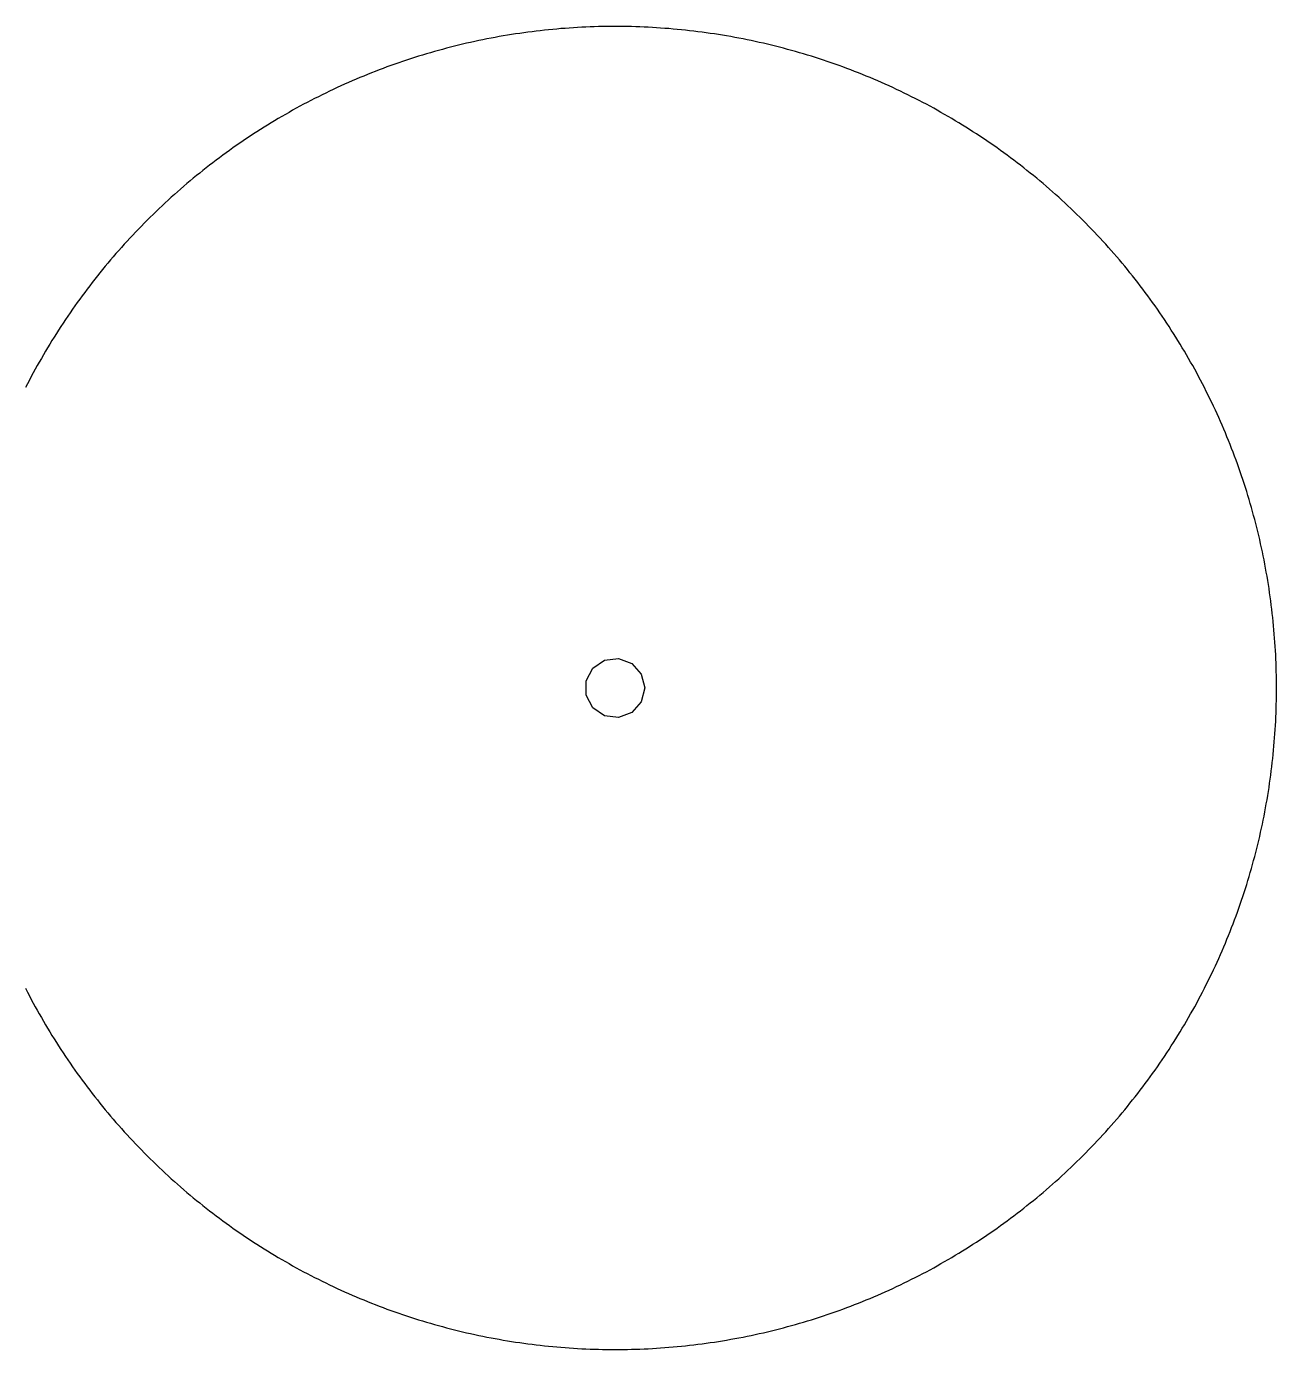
# Model space of a CAD drawing. Header units: metres. Extents: x -80 to 260, y -90 to 270.
# Drawn here: x 89.9 to 260, y -90 to 90 of the extents above; entities that cross this region are included whole.
import ezdxf

# ---------------------------------------------------------------- set-up
doc = ezdxf.new("R2010")
doc.units = ezdxf.units.M

msp = doc.modelspace()

# ---------------------------------------------------------------- linework, layer by layer
for p, q in [((170, 90), (169.435, 89.9982)), ((170.565, 89.9982), (170, 90)), ((152.581, 88.2981), (152.026, 88.187)), ((153.136, 88.4058), (152.581, 88.2981)), ((153.691, 88.5101), (153.136, 88.4058)), ((154.248, 88.6108), (153.691, 88.5101)), ((154.805, 88.708), (154.248, 88.6108)), ((155.363, 88.8017), (154.805, 88.708)), ((155.921, 88.8919), (155.363, 88.8017)), ((156.48, 88.9787), (155.921, 88.8919)), ((157.039, 89.0618), (156.48, 88.9787)), ((157.599, 89.1415), (157.039, 89.0618)), ((158.159, 89.2177), (157.599, 89.1415)), ((158.72, 89.2903), (158.159, 89.2177)), ((159.281, 89.3594), (158.72, 89.2903)), ((159.843, 89.425), (159.281, 89.3594)), ((160.405, 89.4871), (159.843, 89.425)), ((160.967, 89.5456), (160.405, 89.4871)), ((161.53, 89.6006), (160.967, 89.5456)), ((162.093, 89.652), (161.53, 89.6006)), ((162.657, 89.6999), (162.093, 89.652)), ((163.221, 89.7443), (162.657, 89.6999)), ((163.785, 89.7851), (163.221, 89.7443)), ((164.349, 89.8224), (163.785, 89.7851)), ((164.913, 89.8561), (164.349, 89.8224)), ((165.478, 89.8863), (164.913, 89.8561)), ((166.043, 89.913), (165.478, 89.8863)), ((166.608, 89.9361), (166.043, 89.913)), ((167.173, 89.9556), (166.608, 89.9361)), ((167.738, 89.9716), (167.173, 89.9556)), ((168.304, 89.984), (167.738, 89.9716)), ((168.869, 89.9929), (168.304, 89.984)), ((169.435, 89.9982), (168.869, 89.9929)), ((171.131, 89.9929), (170.565, 89.9982)), ((171.696, 89.984), (171.131, 89.9929)), ((172.262, 89.9716), (171.696, 89.984)), ((172.827, 89.9556), (172.262, 89.9716)), ((173.392, 89.9361), (172.827, 89.9556)), ((173.957, 89.913), (173.392, 89.9361)), ((174.522, 89.8863), (173.957, 89.913)), ((175.087, 89.8561), (174.522, 89.8863)), ((175.651, 89.8224), (175.087, 89.8561)), ((176.215, 89.7851), (175.651, 89.8224)), ((176.779, 89.7443), (176.215, 89.7851)), ((177.343, 89.6999), (176.779, 89.7443)), ((177.907, 89.652), (177.343, 89.6999)), ((178.47, 89.6006), (177.907, 89.652)), ((179.033, 89.5456), (178.47, 89.6006)), ((179.595, 89.4871), (179.033, 89.5456)), ((180.157, 89.425), (179.595, 89.4871)), ((180.719, 89.3594), (180.157, 89.425)), ((181.28, 89.2903), (180.719, 89.3594)), ((181.841, 89.2177), (181.28, 89.2903)), ((182.401, 89.1415), (181.841, 89.2177)), ((182.961, 89.0618), (182.401, 89.1415)), ((183.52, 88.9787), (182.961, 89.0618)), ((184.079, 88.8919), (183.52, 88.9787)), ((184.637, 88.8017), (184.079, 88.8919)), ((185.195, 88.708), (184.637, 88.8017)), ((185.752, 88.6108), (185.195, 88.708)), ((186.309, 88.5101), (185.752, 88.6108)), ((186.864, 88.4058), (186.309, 88.5101)), ((187.419, 88.2981), (186.864, 88.4058)), ((187.974, 88.187), (187.419, 88.2981)), ((144.891, 86.4264), (144.348, 86.267)), ((145.434, 86.5825), (144.891, 86.4264)), ((145.979, 86.7351), (145.434, 86.5825)), ((146.524, 86.8843), (145.979, 86.7351)), ((147.071, 87.0301), (146.524, 86.8843)), ((147.618, 87.1725), (147.071, 87.0301)), ((148.166, 87.3114), (147.618, 87.1725)), ((148.715, 87.4469), (148.166, 87.3114)), ((149.265, 87.5789), (148.715, 87.4469)), ((149.816, 87.7074), (149.265, 87.5789)), ((150.367, 87.8325), (149.816, 87.7074)), ((150.919, 87.9541), (150.367, 87.8325)), ((151.472, 88.0723), (150.919, 87.9541)), ((152.026, 88.187), (151.472, 88.0723)), ((188.528, 88.0723), (187.974, 88.187)), ((189.081, 87.9541), (188.528, 88.0723)), ((189.633, 87.8325), (189.081, 87.9541)), ((190.184, 87.7074), (189.633, 87.8325)), ((190.735, 87.5789), (190.184, 87.7074)), ((191.285, 87.4469), (190.735, 87.5789)), ((191.834, 87.3114), (191.285, 87.4469)), ((192.382, 87.1725), (191.834, 87.3114)), ((192.929, 87.0301), (192.382, 87.1725)), ((193.476, 86.8843), (192.929, 87.0301)), ((194.021, 86.7351), (193.476, 86.8843)), ((194.566, 86.5825), (194.021, 86.7351)), ((195.109, 86.4264), (194.566, 86.5825)), ((195.652, 86.267), (195.109, 86.4264)), ((139.514, 84.6793), (138.982, 84.486)), ((140.046, 84.8691), (139.514, 84.6793)), ((140.58, 85.0557), (140.046, 84.8691)), ((141.115, 85.2388), (140.58, 85.0557)), ((141.651, 85.4186), (141.115, 85.2388)), ((142.188, 85.5951), (141.651, 85.4186)), ((142.727, 85.7681), (142.188, 85.5951)), ((143.266, 85.9378), (142.727, 85.7681)), ((143.807, 86.1041), (143.266, 85.9378)), ((144.348, 86.267), (143.807, 86.1041)), ((196.193, 86.1041), (195.652, 86.267)), ((196.734, 85.9378), (196.193, 86.1041)), ((197.273, 85.7681), (196.734, 85.9378)), ((197.812, 85.5951), (197.273, 85.7681)), ((198.349, 85.4186), (197.812, 85.5951)), ((198.885, 85.2388), (198.349, 85.4186)), ((199.42, 85.0557), (198.885, 85.2388)), ((199.954, 84.8691), (199.42, 85.0557)), ((200.486, 84.6793), (199.954, 84.8691)), ((201.018, 84.486), (200.486, 84.6793)), ((134.776, 82.8209), (134.257, 82.5979)), ((135.297, 83.0405), (134.776, 82.8209)), ((135.82, 83.2569), (135.297, 83.0405)), ((136.344, 83.4701), (135.82, 83.2569)), ((136.869, 83.6799), (136.344, 83.4701)), ((137.395, 83.8864), (136.869, 83.6799)), ((137.923, 84.0896), (137.395, 83.8864)), ((138.452, 84.2895), (137.923, 84.0896)), ((138.982, 84.486), (138.452, 84.2895)), ((201.548, 84.2895), (201.018, 84.486)), ((202.077, 84.0896), (201.548, 84.2895)), ((202.605, 83.8864), (202.077, 84.0896)), ((203.131, 83.6799), (202.605, 83.8864)), ((203.656, 83.4701), (203.131, 83.6799)), ((204.18, 83.2569), (203.656, 83.4701)), ((204.703, 83.0405), (204.18, 83.2569)), ((205.224, 82.8209), (204.703, 83.0405)), ((205.743, 82.5979), (205.224, 82.8209)), ((131.169, 81.192), (130.66, 80.9465)), ((131.68, 81.4344), (131.169, 81.192)), ((132.192, 81.6736), (131.68, 81.4344)), ((132.706, 81.9095), (132.192, 81.6736)), ((133.222, 82.1422), (132.706, 81.9095)), ((133.738, 82.3717), (133.222, 82.1422)), ((134.257, 82.5979), (133.738, 82.3717)), ((206.262, 82.3717), (205.743, 82.5979)), ((206.778, 82.1422), (206.262, 82.3717)), ((207.294, 81.9095), (206.778, 82.1422)), ((207.808, 81.6736), (207.294, 81.9095)), ((208.32, 81.4344), (207.808, 81.6736)), ((208.831, 81.192), (208.32, 81.4344)), ((209.34, 80.9465), (208.831, 81.192)), ((127.637, 79.4062), (127.139, 79.1385)), ((128.136, 79.6708), (127.637, 79.4062)), ((128.638, 79.9323), (128.136, 79.6708)), ((129.141, 80.1906), (128.638, 79.9323)), ((129.646, 80.4457), (129.141, 80.1906)), ((130.152, 80.6977), (129.646, 80.4457)), ((130.66, 80.9465), (130.152, 80.6977)), ((209.848, 80.6977), (209.34, 80.9465)), ((210.354, 80.4457), (209.848, 80.6977)), ((210.859, 80.1906), (210.354, 80.4457)), ((211.362, 79.9323), (210.859, 80.1906)), ((211.864, 79.6708), (211.362, 79.9323)), ((212.363, 79.4062), (211.864, 79.6708)), ((212.861, 79.1385), (212.363, 79.4062)), ((124.186, 77.4668), (123.7, 77.1774)), ((124.674, 77.7531), (124.186, 77.4668)), ((125.163, 78.0364), (124.674, 77.7531)), ((125.655, 78.3165), (125.163, 78.0364)), ((126.147, 78.5936), (125.655, 78.3165)), ((126.642, 78.8676), (126.147, 78.5936)), ((127.139, 79.1385), (126.642, 78.8676)), ((213.358, 78.8676), (212.861, 79.1385)), ((213.853, 78.5936), (213.358, 78.8676)), ((214.345, 78.3165), (213.853, 78.5936)), ((214.837, 78.0364), (214.345, 78.3165)), ((215.326, 77.7531), (214.837, 78.0364)), ((215.814, 77.4668), (215.326, 77.7531)), ((216.3, 77.1774), (215.814, 77.4668)), ((121.299, 75.685), (120.825, 75.3775)), ((121.776, 75.9895), (121.299, 75.685)), ((122.254, 76.291), (121.776, 75.9895)), ((122.734, 76.5895), (122.254, 76.291)), ((123.216, 76.885), (122.734, 76.5895)), ((123.7, 77.1774), (123.216, 76.885)), ((216.784, 76.885), (216.3, 77.1774)), ((217.266, 76.5895), (216.784, 76.885)), ((217.746, 76.291), (217.266, 76.5895)), ((218.224, 75.9895), (217.746, 76.291)), ((218.701, 75.685), (218.224, 75.9895)), ((219.175, 75.3775), (218.701, 75.685)), ((118.946, 74.1179), (118.481, 73.7957)), ((119.413, 74.4372), (118.946, 74.1179)), ((119.881, 74.7536), (119.413, 74.4372)), ((120.352, 75.067), (119.881, 74.7536)), ((120.825, 75.3775), (120.352, 75.067)), ((219.648, 75.067), (219.175, 75.3775)), ((220.119, 74.7536), (219.648, 75.067)), ((220.587, 74.4372), (220.119, 74.7536)), ((221.054, 74.1179), (220.587, 74.4372)), ((221.519, 73.7957), (221.054, 74.1179)), ((116.189, 72.141), (115.736, 71.8015)), ((116.643, 72.4777), (116.189, 72.141)), ((117.099, 72.8115), (116.643, 72.4777)), ((117.558, 73.1425), (117.099, 72.8115)), ((118.018, 73.4705), (117.558, 73.1425)), ((118.481, 73.7957), (118.018, 73.4705)), ((221.982, 73.4705), (221.519, 73.7957)), ((222.442, 73.1425), (221.982, 73.4705)), ((222.901, 72.8115), (222.442, 73.1425)), ((223.357, 72.4777), (222.901, 72.8115)), ((223.811, 72.141), (223.357, 72.4777)), ((224.264, 71.8015), (223.811, 72.141)), ((113.949, 70.4152), (113.508, 70.0616)), ((114.393, 70.7659), (113.949, 70.4152)), ((114.838, 71.1139), (114.393, 70.7659)), ((115.286, 71.4591), (114.838, 71.1139)), ((115.736, 71.8015), (115.286, 71.4591)), ((224.714, 71.4591), (224.264, 71.8015)), ((225.162, 71.1139), (224.714, 71.4591)), ((225.607, 70.7659), (225.162, 71.1139)), ((226.051, 70.4152), (225.607, 70.7659)), ((226.492, 70.0616), (226.051, 70.4152)), ((111.765, 68.6198), (111.335, 68.2526)), ((112.197, 68.9844), (111.765, 68.6198)), ((112.632, 69.3462), (112.197, 68.9844)), ((113.069, 69.7053), (112.632, 69.3462)), ((113.508, 70.0616), (113.069, 69.7053)), ((226.931, 69.7053), (226.492, 70.0616)), ((227.368, 69.3462), (226.931, 69.7053)), ((227.803, 68.9844), (227.368, 69.3462)), ((228.235, 68.6198), (227.803, 68.9844)), ((228.665, 68.2526), (228.235, 68.6198)), ((109.638, 66.7567), (109.22, 66.3762)), ((110.059, 67.1347), (109.638, 66.7567)), ((110.482, 67.51), (110.059, 67.1347)), ((110.907, 67.8826), (110.482, 67.51)), ((111.335, 68.2526), (110.907, 67.8826)), ((229.093, 67.8826), (228.665, 68.2526)), ((229.518, 67.51), (229.093, 67.8826)), ((229.941, 67.1347), (229.518, 67.51)), ((230.362, 66.7567), (229.941, 67.1347)), ((230.78, 66.3762), (230.362, 66.7567)), ((107.571, 64.8278), (107.165, 64.4343)), ((107.98, 65.2188), (107.571, 64.8278)), ((108.391, 65.6072), (107.98, 65.2188)), ((108.804, 65.993), (108.391, 65.6072)), ((109.22, 66.3762), (108.804, 65.993)), ((231.196, 65.993), (230.78, 66.3762)), ((231.609, 65.6072), (231.196, 65.993)), ((232.02, 65.2188), (231.609, 65.6072)), ((232.429, 64.8278), (232.02, 65.2188)), ((232.835, 64.4343), (232.429, 64.8278)), ((105.962, 63.2385), (105.566, 62.8349)), ((106.36, 63.6396), (105.962, 63.2385)), ((106.762, 64.0382), (106.36, 63.6396)), ((107.165, 64.4343), (106.762, 64.0382)), ((233.238, 64.0382), (232.835, 64.4343)), ((233.64, 63.6396), (233.238, 64.0382)), ((234.038, 63.2385), (233.64, 63.6396)), ((234.434, 62.8349), (234.038, 63.2385)), ((104.393, 61.6092), (104.007, 61.1958)), ((104.781, 62.0202), (104.393, 61.6092)), ((105.172, 62.4288), (104.781, 62.0202)), ((105.566, 62.8349), (105.172, 62.4288)), ((234.828, 62.4288), (234.434, 62.8349)), ((235.219, 62.0202), (234.828, 62.4288)), ((235.607, 61.6092), (235.219, 62.0202)), ((235.993, 61.1958), (235.607, 61.6092)), ((102.49, 59.5181), (102.117, 59.0927)), ((102.865, 59.9411), (102.49, 59.5181)), ((103.243, 60.3617), (102.865, 59.9411)), ((103.624, 60.7799), (103.243, 60.3617)), ((104.007, 61.1958), (103.624, 60.7799)), ((236.376, 60.7799), (235.993, 61.1958)), ((236.757, 60.3617), (236.376, 60.7799)), ((237.135, 59.9411), (236.757, 60.3617)), ((237.51, 59.5181), (237.135, 59.9411)), ((237.883, 59.0927), (237.51, 59.5181)), ((101.016, 57.8027), (100.654, 57.3681)), ((101.38, 58.235), (101.016, 57.8027)), ((101.747, 58.665), (101.38, 58.235)), ((102.117, 59.0927), (101.747, 58.665)), ((238.253, 58.665), (237.883, 59.0927)), ((238.62, 58.235), (238.253, 58.665)), ((238.984, 57.8027), (238.62, 58.235)), ((239.346, 57.3681), (238.984, 57.8027)), ((99.5848, 56.0509), (99.2341, 55.6074)), ((99.9384, 56.4922), (99.5848, 56.0509)), ((100.295, 56.9313), (99.9384, 56.4922)), ((100.654, 57.3681), (100.295, 56.9313)), ((239.705, 56.9313), (239.346, 57.3681)), ((240.062, 56.4922), (239.705, 56.9313)), ((240.415, 56.0509), (240.062, 56.4922)), ((240.766, 55.6074), (240.415, 56.0509)), ((98.1985, 54.2637), (97.859, 53.8114)), ((98.5409, 54.7137), (98.1985, 54.2637)), ((98.8861, 55.1616), (98.5409, 54.7137)), ((99.2341, 55.6074), (98.8861, 55.1616)), ((241.114, 55.1616), (240.766, 55.6074)), ((241.459, 54.7137), (241.114, 55.1616)), ((241.801, 54.2637), (241.459, 54.7137)), ((242.141, 53.8114), (241.801, 54.2637)), ((96.8575, 52.4421), (96.5295, 51.9815)), ((97.1885, 52.9007), (96.8575, 52.4421)), ((97.5223, 53.3571), (97.1885, 52.9007)), ((97.859, 53.8114), (97.5223, 53.3571)), ((242.478, 53.3571), (242.141, 53.8114)), ((242.812, 52.9007), (242.478, 53.3571)), ((243.142, 52.4421), (242.812, 52.9007)), ((243.471, 51.9815), (243.142, 52.4421)), ((95.5628, 50.5875), (95.2464, 50.1188)), ((95.8821, 51.0542), (95.5628, 50.5875)), ((96.2043, 51.5189), (95.8821, 51.0542)), ((96.5295, 51.9815), (96.2043, 51.5189)), ((243.796, 51.5189), (243.471, 51.9815)), ((244.118, 51.0542), (243.796, 51.5189)), ((244.437, 50.5875), (244.118, 51.0542)), ((244.754, 50.1188), (244.437, 50.5875)), ((94.315, 48.7009), (94.0105, 48.2244)), ((94.6225, 49.1755), (94.315, 48.7009)), ((94.933, 49.6481), (94.6225, 49.1755)), ((95.2464, 50.1188), (94.933, 49.6481)), ((245.067, 49.6481), (244.754, 50.1188)), ((245.378, 49.1755), (245.067, 49.6481)), ((245.685, 48.7009), (245.378, 49.1755)), ((245.99, 48.2244), (245.685, 48.7009)), ((93.4105, 47.2657), (93.115, 46.7836)), ((93.709, 47.746), (93.4105, 47.2657)), ((94.0105, 48.2244), (93.709, 47.746)), ((246.291, 47.746), (245.99, 48.2244)), ((246.589, 47.2657), (246.291, 47.746)), ((246.885, 46.7836), (246.589, 47.2657)), ((92.2469, 45.3261), (91.9636, 44.8367)), ((92.5332, 45.8137), (92.2469, 45.3261)), ((92.8226, 46.2995), (92.5332, 45.8137)), ((93.115, 46.7836), (92.8226, 46.2995)), ((247.177, 46.2995), (246.885, 46.7836)), ((247.467, 45.8137), (247.177, 46.2995)), ((247.753, 45.3261), (247.467, 45.8137)), ((248.036, 44.8367), (247.753, 45.3261)), ((91.1324, 43.3578), (90.8615, 42.8614)), ((91.4064, 43.8525), (91.1324, 43.3578)), ((91.6835, 44.3455), (91.4064, 43.8525)), ((91.9636, 44.8367), (91.6835, 44.3455)), ((248.317, 44.3455), (248.036, 44.8367)), ((248.594, 43.8525), (248.317, 44.3455)), ((248.868, 43.3578), (248.594, 43.8525)), ((249.138, 42.8614), (248.868, 43.3578)), ((90.3292, 41.8636), (90.0677, 41.3622)), ((90.5938, 42.3633), (90.3292, 41.8636)), ((90.8615, 42.8614), (90.5938, 42.3633)), ((249.406, 42.3633), (249.138, 42.8614)), ((249.671, 41.8636), (249.406, 42.3633)), ((249.932, 41.3622), (249.671, 41.8636)), ((90.0677, 41.3622), (89.8094, 40.8591)), ((250.191, 40.8591), (249.932, 41.3622)), ((250.446, 40.3545), (250.191, 40.8591)), ((250.698, 39.8482), (250.446, 40.3545)), ((250.946, 39.3404), (250.698, 39.8482)), ((251.192, 38.831), (250.946, 39.3404)), ((251.434, 38.3201), (251.192, 38.831)), ((251.674, 37.8077), (251.434, 38.3201)), ((251.91, 37.2938), (251.674, 37.8077)), ((252.142, 36.7784), (251.91, 37.2938)), ((252.372, 36.2616), (252.142, 36.7784)), ((252.598, 35.7433), (252.372, 36.2616)), ((252.821, 35.2236), (252.598, 35.7433)), ((253.041, 34.7025), (252.821, 35.2236)), ((253.257, 34.1801), (253.041, 34.7025)), ((253.47, 33.6563), (253.257, 34.1801)), ((253.68, 33.1312), (253.47, 33.6563)), ((253.886, 32.6048), (253.68, 33.1312)), ((254.09, 32.0771), (253.886, 32.6048)), ((254.289, 31.5481), (254.09, 32.0771)), ((254.486, 31.0179), (254.289, 31.5481)), ((254.679, 30.4864), (254.486, 31.0179)), ((254.869, 29.9538), (254.679, 30.4864)), ((255.056, 29.4199), (254.869, 29.9538)), ((255.239, 28.8849), (255.056, 29.4199)), ((255.419, 28.3488), (255.239, 28.8849)), ((255.595, 27.8115), (255.419, 28.3488)), ((255.768, 27.2732), (255.595, 27.8115)), ((255.938, 26.7337), (255.768, 27.2732)), ((256.104, 26.1933), (255.938, 26.7337)), ((256.267, 25.6517), (256.104, 26.1933)), ((256.426, 25.1092), (256.267, 25.6517)), ((256.582, 24.5657), (256.426, 25.1092)), ((256.735, 24.0212), (256.582, 24.5657)), ((256.884, 23.4757), (256.735, 24.0212)), ((257.03, 22.9294), (256.884, 23.4757)), ((257.172, 22.3821), (257.03, 22.9294)), ((257.311, 21.8339), (257.172, 22.3821)), ((257.447, 21.2849), (257.311, 21.8339)), ((257.579, 20.735), (257.447, 21.2849)), ((257.707, 20.1844), (257.579, 20.735)), ((257.833, 19.6329), (257.707, 20.1844)), ((257.954, 19.0806), (257.833, 19.6329)), ((258.072, 18.5276), (257.954, 19.0806)), ((258.187, 17.9739), (258.072, 18.5276)), ((258.298, 17.4194), (258.187, 17.9739)), ((258.406, 16.8643), (258.298, 17.4194)), ((258.51, 16.3085), (258.406, 16.8643)), ((258.611, 15.7521), (258.51, 16.3085)), ((258.708, 15.195), (258.611, 15.7521)), ((258.802, 14.6373), (258.708, 15.195)), ((258.892, 14.0791), (258.802, 14.6373)), ((258.979, 13.5203), (258.892, 14.0791)), ((259.062, 12.961), (258.979, 13.5203)), ((259.142, 12.4011), (259.062, 12.961)), ((259.218, 11.8408), (259.142, 12.4011)), ((259.29, 11.28), (259.218, 11.8408)), ((259.359, 10.7187), (259.29, 11.28)), ((259.425, 10.1571), (259.359, 10.7187)), ((259.487, 9.595), (259.425, 10.1571)), ((259.546, 9.03255), (259.487, 9.595)), ((259.601, 8.46974), (259.546, 9.03255)), ((259.652, 7.9066), (259.601, 8.46974)), ((259.7, 7.34315), (259.652, 7.9066)), ((259.744, 6.7794), (259.7, 7.34315)), ((259.785, 6.21539), (259.744, 6.7794)), ((259.822, 5.65114), (259.785, 6.21539)), ((259.856, 5.08665), (259.822, 5.65114)), ((166.969, 2.68564), (168.564, 3.7868)), ((168.564, 3.7868), (170.488, 4.02046)), ((170.488, 4.02046), (172.301, 3.33308)), ((259.886, 4.52199), (259.856, 5.08665)), ((259.913, 3.95712), (259.886, 4.52199)), ((259.936, 3.39211), (259.913, 3.95712)), ((166.068, 0.969223), (166.969, 2.68564)), ((172.301, 3.33308), (173.586, 1.88213)), ((173.586, 1.88213), (174.05, 0)), ((259.956, 2.82697), (259.936, 3.39211)), ((259.972, 2.2617), (259.956, 2.82697)), ((259.984, 1.69635), (259.972, 2.2617)), ((166.068, -0.969223), (166.068, 0.969223)), ((174.05, 0), (173.586, -1.88213)), ((259.993, 1.13094), (259.984, 1.69635)), ((259.998, 0.565475), (259.993, 1.13094)), ((260, 0), (259.998, 0.565475)), ((259.998, -0.565475), (260, 0)), ((166.969, -2.68564), (166.068, -0.969223)), ((259.972, -2.2617), (259.984, -1.69635)), ((259.984, -1.69635), (259.993, -1.13094)), ((259.993, -1.13094), (259.998, -0.565475)), ((168.564, -3.7868), (166.969, -2.68564)), ((172.301, -3.33308), (170.488, -4.02046)), ((173.586, -1.88213), (172.301, -3.33308)), ((259.913, -3.95712), (259.936, -3.39211)), ((259.936, -3.39211), (259.956, -2.82697)), ((259.956, -2.82697), (259.972, -2.2617)), ((170.488, -4.02046), (168.564, -3.7868)), ((259.822, -5.65114), (259.856, -5.08665)), ((259.856, -5.08665), (259.886, -4.52199)), ((259.886, -4.52199), (259.913, -3.95712)), ((259.7, -7.34315), (259.744, -6.7794)), ((259.744, -6.7794), (259.785, -6.21539)), ((259.785, -6.21539), (259.822, -5.65114)), ((259.546, -9.03255), (259.601, -8.46974)), ((259.601, -8.46974), (259.652, -7.9066)), ((259.652, -7.9066), (259.7, -7.34315)), ((259.29, -11.28), (259.359, -10.7187)), ((259.359, -10.7187), (259.425, -10.1571)), ((259.425, -10.1571), (259.487, -9.595)), ((259.487, -9.595), (259.546, -9.03255)), ((259.062, -12.961), (259.142, -12.4011)), ((259.142, -12.4011), (259.218, -11.8408)), ((259.218, -11.8408), (259.29, -11.28)), ((258.802, -14.6373), (258.892, -14.0791)), ((258.892, -14.0791), (258.979, -13.5203)), ((258.979, -13.5203), (259.062, -12.961)), ((258.51, -16.3085), (258.611, -15.7521)), ((258.611, -15.7521), (258.708, -15.195)), ((258.708, -15.195), (258.802, -14.6373)), ((258.072, -18.5276), (258.187, -17.9739)), ((258.187, -17.9739), (258.298, -17.4194)), ((258.298, -17.4194), (258.406, -16.8643)), ((258.406, -16.8643), (258.51, -16.3085)), ((257.707, -20.1844), (257.833, -19.6329)), ((257.833, -19.6329), (257.954, -19.0806)), ((257.954, -19.0806), (258.072, -18.5276)), ((257.311, -21.8339), (257.447, -21.2849)), ((257.447, -21.2849), (257.579, -20.735)), ((257.579, -20.735), (257.707, -20.1844)), ((256.884, -23.4757), (257.03, -22.9294)), ((257.03, -22.9294), (257.172, -22.3821)), ((257.172, -22.3821), (257.311, -21.8339)), ((256.267, -25.6517), (256.426, -25.1092)), ((256.426, -25.1092), (256.582, -24.5657)), ((256.582, -24.5657), (256.735, -24.0212)), ((256.735, -24.0212), (256.884, -23.4757)), ((255.768, -27.2732), (255.938, -26.7337)), ((255.938, -26.7337), (256.104, -26.1933)), ((256.104, -26.1933), (256.267, -25.6517)), ((255.239, -28.8849), (255.419, -28.3488)), ((255.419, -28.3488), (255.595, -27.8115)), ((255.595, -27.8115), (255.768, -27.2732)), ((254.486, -31.0179), (254.679, -30.4864)), ((254.679, -30.4864), (254.869, -29.9538)), ((254.869, -29.9538), (255.056, -29.4199)), ((255.056, -29.4199), (255.239, -28.8849)), ((253.886, -32.6048), (254.09, -32.0771)), ((254.09, -32.0771), (254.289, -31.5481)), ((254.289, -31.5481), (254.486, -31.0179)), ((253.041, -34.7025), (253.257, -34.1801)), ((253.257, -34.1801), (253.47, -33.6563)), ((253.47, -33.6563), (253.68, -33.1312)), ((253.68, -33.1312), (253.886, -32.6048)), ((252.372, -36.2616), (252.598, -35.7433)), ((252.598, -35.7433), (252.821, -35.2236)), ((252.821, -35.2236), (253.041, -34.7025)), ((251.674, -37.8077), (251.91, -37.2938)), ((251.91, -37.2938), (252.142, -36.7784)), ((252.142, -36.7784), (252.372, -36.2616)), ((250.698, -39.8482), (250.946, -39.3404)), ((250.946, -39.3404), (251.192, -38.831)), ((251.192, -38.831), (251.434, -38.3201)), ((251.434, -38.3201), (251.674, -37.8077)), ((89.8094, -40.8591), (90.0677, -41.3622)), ((90.0677, -41.3622), (90.3292, -41.8636)), ((249.671, -41.8636), (249.932, -41.3622)), ((249.932, -41.3622), (250.191, -40.8591)), ((250.191, -40.8591), (250.446, -40.3545)), ((250.446, -40.3545), (250.698, -39.8482)), ((90.3292, -41.8636), (90.5938, -42.3633)), ((90.5938, -42.3633), (90.8615, -42.8614)), ((90.8615, -42.8614), (91.1324, -43.3578)), ((248.868, -43.3578), (249.138, -42.8614)), ((249.138, -42.8614), (249.406, -42.3633)), ((249.406, -42.3633), (249.671, -41.8636)), ((91.1324, -43.3578), (91.4064, -43.8525)), ((91.4064, -43.8525), (91.6835, -44.3455)), ((91.6835, -44.3455), (91.9636, -44.8367)), ((91.9636, -44.8367), (92.2469, -45.3261)), ((247.753, -45.3261), (248.036, -44.8367)), ((248.036, -44.8367), (248.317, -44.3455)), ((248.317, -44.3455), (248.594, -43.8525)), ((248.594, -43.8525), (248.868, -43.3578)), ((92.2469, -45.3261), (92.5332, -45.8137)), ((92.5332, -45.8137), (92.8226, -46.2995)), ((92.8226, -46.2995), (93.115, -46.7836)), ((93.115, -46.7836), (93.4105, -47.2657)), ((246.589, -47.2657), (246.885, -46.7836)), ((246.885, -46.7836), (247.177, -46.2995)), ((247.177, -46.2995), (247.467, -45.8137)), ((247.467, -45.8137), (247.753, -45.3261)), ((93.4105, -47.2657), (93.709, -47.746)), ((93.709, -47.746), (94.0105, -48.2244)), ((94.0105, -48.2244), (94.315, -48.7009)), ((245.685, -48.7009), (245.99, -48.2244)), ((245.99, -48.2244), (246.291, -47.746)), ((246.291, -47.746), (246.589, -47.2657)), ((94.315, -48.7009), (94.6225, -49.1755)), ((94.6225, -49.1755), (94.933, -49.6481)), ((94.933, -49.6481), (95.2464, -50.1188)), ((95.2464, -50.1188), (95.5628, -50.5875)), ((244.437, -50.5875), (244.754, -50.1188)), ((244.754, -50.1188), (245.067, -49.6481)), ((245.067, -49.6481), (245.378, -49.1755)), ((245.378, -49.1755), (245.685, -48.7009)), ((95.5628, -50.5875), (95.8821, -51.0542)), ((95.8821, -51.0542), (96.2043, -51.5189)), ((96.2043, -51.5189), (96.5295, -51.9815)), ((96.5295, -51.9815), (96.8575, -52.4421)), ((243.142, -52.4421), (243.471, -51.9815)), ((243.471, -51.9815), (243.796, -51.5189)), ((243.796, -51.5189), (244.118, -51.0542)), ((244.118, -51.0542), (244.437, -50.5875)), ((96.8575, -52.4421), (97.1885, -52.9007)), ((97.1885, -52.9007), (97.5223, -53.3571)), ((97.5223, -53.3571), (97.859, -53.8114)), ((97.859, -53.8114), (98.1985, -54.2637)), ((241.801, -54.2637), (242.141, -53.8114)), ((242.141, -53.8114), (242.478, -53.3571)), ((242.478, -53.3571), (242.812, -52.9007)), ((242.812, -52.9007), (243.142, -52.4421)), ((98.1985, -54.2637), (98.5409, -54.7137)), ((98.5409, -54.7137), (98.8861, -55.1616)), ((98.8861, -55.1616), (99.2341, -55.6074)), ((99.2341, -55.6074), (99.5848, -56.0509)), ((240.415, -56.0509), (240.766, -55.6074)), ((240.766, -55.6074), (241.114, -55.1616)), ((241.114, -55.1616), (241.459, -54.7137)), ((241.459, -54.7137), (241.801, -54.2637)), ((99.5848, -56.0509), (99.9384, -56.4922)), ((99.9384, -56.4922), (100.295, -56.9313)), ((100.295, -56.9313), (100.654, -57.3681)), ((100.654, -57.3681), (101.016, -57.8027)), ((238.984, -57.8027), (239.346, -57.3681)), ((239.346, -57.3681), (239.705, -56.9313)), ((239.705, -56.9313), (240.062, -56.4922)), ((240.062, -56.4922), (240.415, -56.0509)), ((101.016, -57.8027), (101.38, -58.235)), ((101.38, -58.235), (101.747, -58.665)), ((101.747, -58.665), (102.117, -59.0927)), ((102.117, -59.0927), (102.49, -59.5181)), ((237.51, -59.5181), (237.883, -59.0927)), ((237.883, -59.0927), (238.253, -58.665)), ((238.253, -58.665), (238.62, -58.235)), ((238.62, -58.235), (238.984, -57.8027)), ((102.49, -59.5181), (102.865, -59.9411)), ((102.865, -59.9411), (103.243, -60.3617)), ((103.243, -60.3617), (103.624, -60.7799)), ((103.624, -60.7799), (104.007, -61.1958)), ((104.007, -61.1958), (104.393, -61.6092)), ((235.607, -61.6092), (235.993, -61.1958)), ((235.993, -61.1958), (236.376, -60.7799)), ((236.376, -60.7799), (236.757, -60.3617)), ((236.757, -60.3617), (237.135, -59.9411)), ((237.135, -59.9411), (237.51, -59.5181)), ((104.393, -61.6092), (104.781, -62.0202)), ((104.781, -62.0202), (105.172, -62.4288)), ((105.172, -62.4288), (105.566, -62.8349)), ((105.566, -62.8349), (105.962, -63.2385)), ((234.038, -63.2385), (234.434, -62.8349)), ((234.434, -62.8349), (234.828, -62.4288)), ((234.828, -62.4288), (235.219, -62.0202)), ((235.219, -62.0202), (235.607, -61.6092)), ((105.962, -63.2385), (106.36, -63.6396)), ((106.36, -63.6396), (106.762, -64.0382)), ((106.762, -64.0382), (107.165, -64.4343)), ((107.165, -64.4343), (107.571, -64.8278)), ((232.429, -64.8278), (232.835, -64.4343)), ((232.835, -64.4343), (233.238, -64.0382)), ((233.238, -64.0382), (233.64, -63.6396)), ((233.64, -63.6396), (234.038, -63.2385)), ((107.571, -64.8278), (107.98, -65.2188)), ((107.98, -65.2188), (108.391, -65.6072)), ((108.391, -65.6072), (108.804, -65.993)), ((108.804, -65.993), (109.22, -66.3762)), ((109.22, -66.3762), (109.638, -66.7567)), ((230.362, -66.7567), (230.78, -66.3762)), ((230.78, -66.3762), (231.196, -65.993)), ((231.196, -65.993), (231.609, -65.6072)), ((231.609, -65.6072), (232.02, -65.2188)), ((232.02, -65.2188), (232.429, -64.8278)), ((109.638, -66.7567), (110.059, -67.1347)), ((110.059, -67.1347), (110.482, -67.51)), ((110.482, -67.51), (110.907, -67.8826)), ((110.907, -67.8826), (111.335, -68.2526)), ((111.335, -68.2526), (111.765, -68.6198)), ((228.235, -68.6198), (228.665, -68.2526)), ((228.665, -68.2526), (229.093, -67.8826)), ((229.093, -67.8826), (229.518, -67.51)), ((229.518, -67.51), (229.941, -67.1347)), ((229.941, -67.1347), (230.362, -66.7567)), ((111.765, -68.6198), (112.197, -68.9844)), ((112.197, -68.9844), (112.632, -69.3462)), ((112.632, -69.3462), (113.069, -69.7053)), ((113.069, -69.7053), (113.508, -70.0616)), ((113.508, -70.0616), (113.949, -70.4152)), ((226.051, -70.4152), (226.492, -70.0616)), ((226.492, -70.0616), (226.931, -69.7053)), ((226.931, -69.7053), (227.368, -69.3462)), ((227.368, -69.3462), (227.803, -68.9844)), ((227.803, -68.9844), (228.235, -68.6198)), ((113.949, -70.4152), (114.393, -70.7659)), ((114.393, -70.7659), (114.838, -71.1139)), ((114.838, -71.1139), (115.286, -71.4591)), ((115.286, -71.4591), (115.736, -71.8015)), ((115.736, -71.8015), (116.189, -72.141)), ((223.811, -72.141), (224.264, -71.8015)), ((224.264, -71.8015), (224.714, -71.4591)), ((224.714, -71.4591), (225.162, -71.1139)), ((225.162, -71.1139), (225.607, -70.7659)), ((225.607, -70.7659), (226.051, -70.4152)), ((116.189, -72.141), (116.643, -72.4777)), ((116.643, -72.4777), (117.099, -72.8115)), ((117.099, -72.8115), (117.558, -73.1425)), ((117.558, -73.1425), (118.018, -73.4705)), ((118.018, -73.4705), (118.481, -73.7957)), ((118.481, -73.7957), (118.946, -74.1179)), ((221.054, -74.1179), (221.519, -73.7957)), ((221.519, -73.7957), (221.982, -73.4705)), ((221.982, -73.4705), (222.442, -73.1425)), ((222.442, -73.1425), (222.901, -72.8115)), ((222.901, -72.8115), (223.357, -72.4777)), ((223.357, -72.4777), (223.811, -72.141)), ((118.946, -74.1179), (119.413, -74.4372)), ((119.413, -74.4372), (119.881, -74.7536)), ((119.881, -74.7536), (120.352, -75.067)), ((120.352, -75.067), (120.825, -75.3775)), ((120.825, -75.3775), (121.299, -75.685)), ((218.701, -75.685), (219.175, -75.3775)), ((219.175, -75.3775), (219.648, -75.067)), ((219.648, -75.067), (220.119, -74.7536)), ((220.119, -74.7536), (220.587, -74.4372)), ((220.587, -74.4372), (221.054, -74.1179)), ((121.299, -75.685), (121.776, -75.9895)), ((121.776, -75.9895), (122.254, -76.291)), ((122.254, -76.291), (122.734, -76.5895)), ((122.734, -76.5895), (123.216, -76.885)), ((123.216, -76.885), (123.7, -77.1774)), ((123.7, -77.1774), (124.186, -77.4668)), ((215.814, -77.4668), (216.3, -77.1774)), ((216.3, -77.1774), (216.784, -76.885)), ((216.784, -76.885), (217.266, -76.5895)), ((217.266, -76.5895), (217.746, -76.291)), ((217.746, -76.291), (218.224, -75.9895)), ((218.224, -75.9895), (218.701, -75.685)), ((124.186, -77.4668), (124.674, -77.7531)), ((124.674, -77.7531), (125.163, -78.0364)), ((125.163, -78.0364), (125.655, -78.3165)), ((125.655, -78.3165), (126.147, -78.5936)), ((126.147, -78.5936), (126.642, -78.8676)), ((126.642, -78.8676), (127.139, -79.1385)), ((127.139, -79.1385), (127.637, -79.4062)), ((212.363, -79.4062), (212.861, -79.1385)), ((212.861, -79.1385), (213.358, -78.8676)), ((213.358, -78.8676), (213.853, -78.5936)), ((213.853, -78.5936), (214.345, -78.3165)), ((214.345, -78.3165), (214.837, -78.0364)), ((214.837, -78.0364), (215.326, -77.7531)), ((215.326, -77.7531), (215.814, -77.4668)), ((127.637, -79.4062), (128.136, -79.6708)), ((128.136, -79.6708), (128.638, -79.9323)), ((128.638, -79.9323), (129.141, -80.1906)), ((129.141, -80.1906), (129.646, -80.4457)), ((129.646, -80.4457), (130.152, -80.6977)), ((130.152, -80.6977), (130.66, -80.9465)), ((130.66, -80.9465), (131.169, -81.192)), ((208.831, -81.192), (209.34, -80.9465)), ((209.34, -80.9465), (209.848, -80.6977)), ((209.848, -80.6977), (210.354, -80.4457)), ((210.354, -80.4457), (210.859, -80.1906)), ((210.859, -80.1906), (211.362, -79.9323)), ((211.362, -79.9323), (211.864, -79.6708)), ((211.864, -79.6708), (212.363, -79.4062)), ((131.169, -81.192), (131.68, -81.4344)), ((131.68, -81.4344), (132.192, -81.6736)), ((132.192, -81.6736), (132.706, -81.9095)), ((132.706, -81.9095), (133.222, -82.1422)), ((133.222, -82.1422), (133.738, -82.3717)), ((133.738, -82.3717), (134.257, -82.5979)), ((134.257, -82.5979), (134.776, -82.8209)), ((205.224, -82.8209), (205.743, -82.5979)), ((205.743, -82.5979), (206.262, -82.3717)), ((206.262, -82.3717), (206.778, -82.1422)), ((206.778, -82.1422), (207.294, -81.9095)), ((207.294, -81.9095), (207.808, -81.6736)), ((207.808, -81.6736), (208.32, -81.4344)), ((208.32, -81.4344), (208.831, -81.192)), ((134.776, -82.8209), (135.297, -83.0405)), ((135.297, -83.0405), (135.82, -83.2569)), ((135.82, -83.2569), (136.344, -83.4701)), ((136.344, -83.4701), (136.869, -83.6799)), ((136.869, -83.6799), (137.395, -83.8864)), ((137.395, -83.8864), (137.923, -84.0896)), ((137.923, -84.0896), (138.452, -84.2895)), ((138.452, -84.2895), (138.982, -84.486)), ((138.982, -84.486), (139.514, -84.6793)), ((200.486, -84.6793), (201.018, -84.486)), ((201.018, -84.486), (201.548, -84.2895)), ((201.548, -84.2895), (202.077, -84.0896)), ((202.077, -84.0896), (202.605, -83.8864)), ((202.605, -83.8864), (203.131, -83.6799)), ((203.131, -83.6799), (203.656, -83.4701)), ((203.656, -83.4701), (204.18, -83.2569)), ((204.18, -83.2569), (204.703, -83.0405)), ((204.703, -83.0405), (205.224, -82.8209)), ((139.514, -84.6793), (140.046, -84.8691)), ((140.046, -84.8691), (140.58, -85.0557)), ((140.58, -85.0557), (141.115, -85.2388)), ((141.115, -85.2388), (141.651, -85.4186)), ((141.651, -85.4186), (142.188, -85.5951)), ((142.188, -85.5951), (142.727, -85.7681)), ((142.727, -85.7681), (143.266, -85.9378)), ((143.266, -85.9378), (143.807, -86.1041)), ((143.807, -86.1041), (144.348, -86.267)), ((144.348, -86.267), (144.891, -86.4264)), ((195.109, -86.4264), (195.652, -86.267)), ((195.652, -86.267), (196.193, -86.1041)), ((196.193, -86.1041), (196.734, -85.9378)), ((196.734, -85.9378), (197.273, -85.7681)), ((197.273, -85.7681), (197.812, -85.5951)), ((197.812, -85.5951), (198.349, -85.4186)), ((198.349, -85.4186), (198.885, -85.2388)), ((198.885, -85.2388), (199.42, -85.0557)), ((199.42, -85.0557), (199.954, -84.8691)), ((199.954, -84.8691), (200.486, -84.6793)), ((144.891, -86.4264), (145.434, -86.5825)), ((145.434, -86.5825), (145.979, -86.7351)), ((145.979, -86.7351), (146.524, -86.8843)), ((146.524, -86.8843), (147.071, -87.0301)), ((147.071, -87.0301), (147.618, -87.1725)), ((147.618, -87.1725), (148.166, -87.3114)), ((148.166, -87.3114), (148.715, -87.4469)), ((148.715, -87.4469), (149.265, -87.5789)), ((149.265, -87.5789), (149.816, -87.7074)), ((149.816, -87.7074), (150.367, -87.8325)), ((150.367, -87.8325), (150.919, -87.9541)), ((150.919, -87.9541), (151.472, -88.0723)), ((151.472, -88.0723), (152.026, -88.187)), ((152.026, -88.187), (152.581, -88.2981)), ((187.419, -88.2981), (187.974, -88.187)), ((187.974, -88.187), (188.528, -88.0723)), ((188.528, -88.0723), (189.081, -87.9541)), ((189.081, -87.9541), (189.633, -87.8325)), ((189.633, -87.8325), (190.184, -87.7074)), ((190.184, -87.7074), (190.735, -87.5789)), ((190.735, -87.5789), (191.285, -87.4469)), ((191.285, -87.4469), (191.834, -87.3114)), ((191.834, -87.3114), (192.382, -87.1725)), ((192.382, -87.1725), (192.929, -87.0301)), ((192.929, -87.0301), (193.476, -86.8843)), ((193.476, -86.8843), (194.021, -86.7351)), ((194.021, -86.7351), (194.566, -86.5825)), ((194.566, -86.5825), (195.109, -86.4264)), ((152.581, -88.2981), (153.136, -88.4058)), ((153.136, -88.4058), (153.691, -88.5101)), ((153.691, -88.5101), (154.248, -88.6108)), ((154.248, -88.6108), (154.805, -88.708)), ((154.805, -88.708), (155.363, -88.8017)), ((155.363, -88.8017), (155.921, -88.8919)), ((155.921, -88.8919), (156.48, -88.9787)), ((156.48, -88.9787), (157.039, -89.0618)), ((157.039, -89.0618), (157.599, -89.1415)), ((157.599, -89.1415), (158.159, -89.2177)), ((158.159, -89.2177), (158.72, -89.2903)), ((158.72, -89.2903), (159.281, -89.3594)), ((159.281, -89.3594), (159.843, -89.425)), ((159.843, -89.425), (160.405, -89.4871)), ((160.405, -89.4871), (160.967, -89.5456)), ((160.967, -89.5456), (161.53, -89.6006)), ((161.53, -89.6006), (162.093, -89.652)), ((162.093, -89.652), (162.657, -89.6999)), ((162.657, -89.6999), (163.221, -89.7443)), ((163.221, -89.7443), (163.785, -89.7851)), ((163.785, -89.7851), (164.349, -89.8224)), ((164.349, -89.8224), (164.913, -89.8561)), ((164.913, -89.8561), (165.478, -89.8863)), ((165.478, -89.8863), (166.043, -89.913)), ((166.043, -89.913), (166.608, -89.9361)), ((166.608, -89.9361), (167.173, -89.9556)), ((167.173, -89.9556), (167.738, -89.9716)), ((167.738, -89.9716), (168.304, -89.984)), ((168.304, -89.984), (168.869, -89.9929)), ((168.869, -89.9929), (169.435, -89.9982)), ((169.435, -89.9982), (170, -90)), ((170, -90), (170.565, -89.9982)), ((170.565, -89.9982), (171.131, -89.9929)), ((171.131, -89.9929), (171.696, -89.984)), ((171.696, -89.984), (172.262, -89.9716)), ((172.262, -89.9716), (172.827, -89.9556)), ((172.827, -89.9556), (173.392, -89.9361)), ((173.392, -89.9361), (173.957, -89.913)), ((173.957, -89.913), (174.522, -89.8863)), ((174.522, -89.8863), (175.087, -89.8561)), ((175.087, -89.8561), (175.651, -89.8224)), ((175.651, -89.8224), (176.215, -89.7851)), ((176.215, -89.7851), (176.779, -89.7443)), ((176.779, -89.7443), (177.343, -89.6999)), ((177.343, -89.6999), (177.907, -89.652)), ((177.907, -89.652), (178.47, -89.6006)), ((178.47, -89.6006), (179.033, -89.5456)), ((179.033, -89.5456), (179.595, -89.4871)), ((179.595, -89.4871), (180.157, -89.425)), ((180.157, -89.425), (180.719, -89.3594)), ((180.719, -89.3594), (181.28, -89.2903)), ((181.28, -89.2903), (181.841, -89.2177)), ((181.841, -89.2177), (182.401, -89.1415)), ((182.401, -89.1415), (182.961, -89.0618)), ((182.961, -89.0618), (183.52, -88.9787)), ((183.52, -88.9787), (184.079, -88.8919)), ((184.079, -88.8919), (184.637, -88.8017)), ((184.637, -88.8017), (185.195, -88.708)), ((185.195, -88.708), (185.752, -88.6108)), ((185.752, -88.6108), (186.309, -88.5101)), ((186.309, -88.5101), (186.864, -88.4058)), ((186.864, -88.4058), (187.419, -88.2981))]:
    msp.add_line(p, q)

doc.saveas('drawing.dxf')
